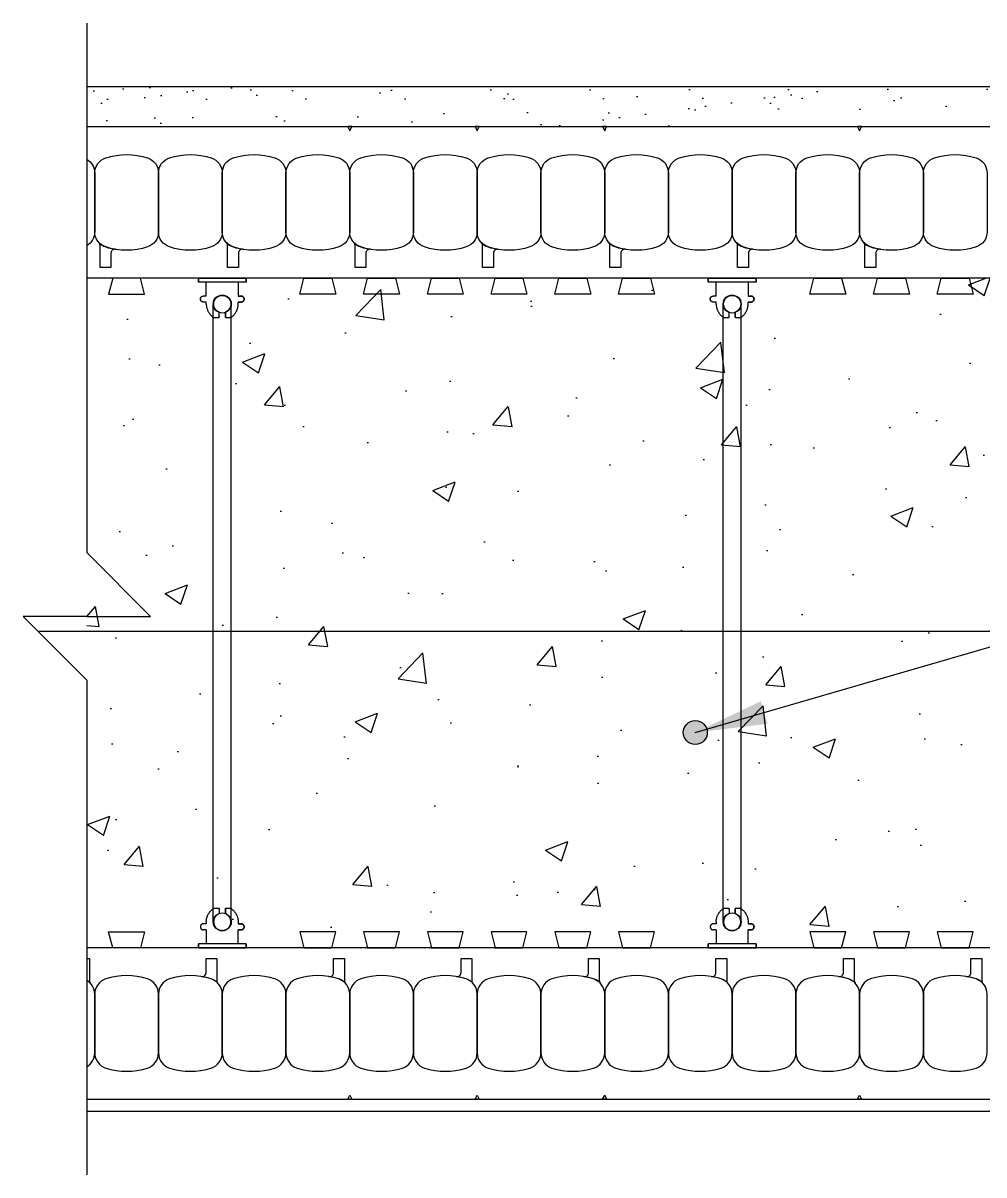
# Model space of a CAD drawing. Header units: inches. Extents: x 2949.9 to 3000.2, y 478 to 538.8.
# Drawn here: x 2949.88 to 2964.96, y 511.27 to 529.33 of the extents above; entities that cross this region are included whole.
import ezdxf

# ---------------------------------------------------------------- set-up
doc = ezdxf.new("R2010")
doc.units = ezdxf.units.IN
doc.header["$LTSCALE"] = 0.5
doc.header["$MEASUREMENT"] = 0
doc.layers.get('0').update_dxf_attribs({"linetype": 'CONTINUOUS'})
for name, color, linetype in [('HATCH', 12, 'CONTINUOUS'), ('line25', 2, 'CONTINUOUS'), ('LINE3', 3, 'CONTINUOUS'), ('LINE50', 5, 'CONTINUOUS'), ('LINE9', 9, 'CONTINUOUS'), ('TEXT', 4, 'CONTINUOUS')]:
    doc.layers.add(name, color=color, linetype=linetype)
doc.styles.add('DIM', font='romans.shx', dxfattribs={"width": 0.7})
doc.dimstyles.new('ext_12', dxfattribs={"dimscale": 12, "dimtxt": 0.09375, "dimasz": 0.09375, "dimexe": 0.09375, "dimexo": 0.0625, "dimgap": 0.0625, "dimtad": 1, "dimdec": 1, "dimzin": 3, "dimdsep": 46, "dimlunit": 4, "dimtxsty": 'DIM', "dimcen": 0.09, "dimdle": 0.09375, "dimclrt": 4, "dimadec": 0, "dimazin": 0, "dimtfac": 1, "dimtdec": 1, "dimtmove": 2, "dimatfit": 3, "dimfxl": 0, "dimfrac": 2, "dimtolj": 1, "dimtzin": 0, "dimarcsym": 0})

# ---------------------------------------------------------------- blocks, each defined once
blk = doc.blocks.new('Connector')
blk.add_point((0.271, 0))
at = {"layer": 'LINE9'}
for p, q in [((0, 0.375), (0, -0.375)), ((0.062, -0.375), (0.062, 0.375)), ((0.281, 0.25), (0.062, 0.25))]:
    blk.add_line(p, q, dxfattribs=at)
for points, weights in [([(0.007, 0.375), (0.004, 0.375), (0, 0.375)], [1, 0.972587069138, 0.950305488115]), ([(0.327, 0.343), (0.308, 0.343), (0.281, 0.317), (0.281, 0.297)], [1, 0.85355339, 0.85355339, 1]), ([(0.328, 0.343), (0.327, 0.343), (0.327, 0.343)], [1, 0.70710678, 1]), ([(0.375, 0.297), (0.375, 0.317), (0.348, 0.343), (0.329, 0.343)], [1, 0.85355339, 0.85355339, 1]), ([(0.406, 0.25), (0.546, 0.25), (0.619, 0.131)], [0.958404415409, 0.794674173519, 0.864651571113]), ([(0.619, 0.052), (0.612, 0.049), (0.604, 0.049)], [0.83615024178, 0.892081430621, 1]), ([(0.619, -0.131), (0.546, -0.25), (0.406, -0.25)], [0.864651574428, 0.794674169686, 0.958404415195]), ([(0.604, -0.049), (0.612, -0.049), (0.619, -0.052)], [1, 0.89208144177, 0.836150253337]), ([(0.281, -0.297), (0.281, -0.317), (0.308, -0.343), (0.327, -0.343)], [1, 0.85355339, 0.85355339, 1]), ([(0.327, -0.343), (0.281, -0.343), (0.281, -0.297)], [1, 0.70710678, 1]), ([(0.329, -0.343), (0.348, -0.343), (0.375, -0.317), (0.375, -0.297)], [1, 0.85355339, 0.85355339, 1]), ([(0.375, -0.297), (0.375, -0.343), (0.329, -0.343)], [1, 0.70710678, 1]), ([(0, -0.375), (0.004, -0.375), (0.007, -0.375)], [0.950305488115, 0.972587069138, 1])]:
    blk.add_rational_spline(points, weights, degree=2, dxfattribs=at)
for points, degree in [([(0, 0.375), (0.002, 0.375), (0.005, 0.375), (0.007, 0.375)], 3), ([(0.007, 0.375), (0.021, 0.375), (0.051, 0.375), (0.062, 0.375), (0.062, 0.375)], 3), ([(0.281, 0.25), (0.281, 0.297)], 1), ([(0.327, 0.343), (0.327, 0.343), (0.328, 0.343), (0.328, 0.343)], 3), ([(0.328, 0.343), (0.329, 0.343), (0.329, 0.343), (0.329, 0.343)], 3), ([(0.375, 0.25), (0.375, 0.297)], 1), ([(0.406, 0.25), (0.375, 0.25)], 1), ([(0.604, 0.049), (0.532, 0.049)], 1), ([(0.604, 0.049), (0.609, 0.049), (0.614, 0.05), (0.619, 0.052)], 3), ([(0.619, 0.131), (0.619, 0.052)], 1), ([(0.532, -0.049), (0.604, -0.049)], 1), ([(0.604, -0.049), (0.58, -0.049), (0.556, -0.049), (0.532, -0.049)], 3), ([(0.619, -0.052), (0.614, -0.05), (0.609, -0.049), (0.604, -0.049)], 3), ([(0.619, -0.052), (0.619, -0.131)], 1), ([(0.062, -0.25), (0.281, -0.25)], 1), ([(0.281, -0.297), (0.281, -0.25)], 1), ([(0.281, -0.25), (0.281, -0.297)], 1), ([(0.328, -0.343), (0.328, -0.343), (0.327, -0.343), (0.327, -0.343)], 3), ([(0.329, -0.343), (0.329, -0.343), (0.329, -0.343), (0.328, -0.343)], 3), ([(0.375, -0.25), (0.375, -0.297)], 1), ([(0.375, -0.297), (0.375, -0.25)], 1), ([(0.406, -0.25), (0.375, -0.25)], 1), ([(0.007, -0.375), (0.005, -0.375), (0.002, -0.375), (0, -0.375)], 3), ([(0.062, -0.375), (0.062, -0.375), (0.051, -0.375), (0.021, -0.375), (0.007, -0.375)], 3)]:
    blk.add_open_spline(points, degree=degree, dxfattribs=at)
for points, weights, knots in [([(0.062, 0.375), (0.062, 0.375), (0.046, 0.375), (0.03, 0.375), (0.007, 0.375)], [0.868718858569, 0.861102746415, 1, 0.861102734288, 0.868718859898], [0, 0, 0, 0.5, 0.5, 1, 1, 1]), ([(0.532, 0.049), (0.472, 0.203), (0.333, 0.113), (0.157, 0), (0.333, -0.113), (0.472, -0.203), (0.532, -0.049)], [0.899508922286, 0.599718215298, 1, 0.54226024, 1, 0.599718224335, 0.899508908749], [0, 0, 0, 0.318112, 0.318112, 0.681888, 0.681888, 1, 1, 1]), ([(0.007, -0.375), (0.03, -0.375), (0.046, -0.375), (0.062, -0.375), (0.062, -0.375)], [0.868718859319, 0.861102739573, 1, 0.861102742958, 0.868718858948], [0, 0, 0, 0.5, 0.5, 1, 1, 1])]:
    blk.add_rational_spline(points, weights, degree=2, knots=knots, dxfattribs=at)
for points in [[(0.406, 0.25), (0.406, 0.25), (0.406, 0.25), (0.406, 0.25), (0.406, 0.25), (0.406, 0.25), (0.406, 0.25)], [(0.406, 0.25), (0.406, 0.25), (0.406, 0.25), (0.406, 0.25), (0.406, 0.25), (0.406, 0.25), (0.406, 0.25)], [(0.406, 0.25), (0.406, 0.25), (0.406, 0.25), (0.406, 0.25), (0.406, 0.25), (0.406, 0.25), (0.406, 0.25)], [(0.406, 0.25), (0.406, 0.25), (0.406, 0.25), (0.406, 0.25), (0.406, 0.25), (0.406, 0.25), (0.406, 0.25)], [(0.406, 0.25), (0.406, 0.25), (0.406, 0.25), (0.406, 0.25), (0.406, 0.25), (0.406, 0.25), (0.406, 0.25)], [(0.406, 0.25), (0.406, 0.25), (0.406, 0.25), (0.406, 0.25), (0.406, 0.25), (0.406, 0.25), (0.406, 0.25)], [(0.406, 0.25), (0.406, 0.25), (0.406, 0.25), (0.406, 0.25), (0.406, 0.25), (0.406, 0.25), (0.406, 0.25)], [(0.406, 0.25), (0.406, 0.25), (0.406, 0.25), (0.406, 0.25), (0.406, 0.25), (0.406, 0.25), (0.406, 0.25)], [(0.406, 0.25), (0.406, 0.25), (0.406, 0.25), (0.406, 0.25), (0.406, 0.25), (0.406, 0.25), (0.406, 0.25)], [(0.406, 0.25), (0.406, 0.25), (0.406, 0.25), (0.406, 0.25), (0.406, 0.25), (0.406, 0.25), (0.406, 0.25)], [(0.406, 0.25), (0.406, 0.25), (0.406, 0.25), (0.406, 0.25), (0.406, 0.25), (0.406, 0.25), (0.406, 0.25)], [(0.406, 0.25), (0.406, 0.25), (0.406, 0.25), (0.406, 0.25), (0.406, 0.25), (0.406, 0.25), (0.406, 0.25)], [(0.406, 0.25), (0.406, 0.25), (0.406, 0.25), (0.406, 0.25), (0.406, 0.25), (0.406, 0.25), (0.406, 0.25)], [(0.406, 0.25), (0.406, 0.25), (0.406, 0.25), (0.406, 0.25), (0.406, 0.25), (0.406, 0.25), (0.406, 0.25)], [(0.406, 0.25), (0.406, 0.25), (0.406, 0.25), (0.406, 0.25), (0.406, 0.25), (0.406, 0.25), (0.406, 0.25)], [(0.406, 0.25), (0.406, 0.25), (0.406, 0.25), (0.406, 0.25), (0.406, 0.25), (0.406, 0.25), (0.406, 0.25)], [(0.406, 0.25), (0.406, 0.25), (0.406, 0.25), (0.406, 0.25), (0.406, 0.25), (0.406, 0.25), (0.406, 0.25)], [(0.406, 0.25), (0.406, 0.25), (0.406, 0.25), (0.406, 0.25), (0.406, 0.25), (0.406, 0.25), (0.406, 0.25)], [(0.406, 0.25), (0.406, 0.25), (0.406, 0.25), (0.406, 0.25), (0.406, 0.25), (0.406, 0.25), (0.406, 0.25)], [(0.406, 0.25), (0.406, 0.25), (0.406, 0.25), (0.406, 0.25), (0.406, 0.25), (0.406, 0.25), (0.406, 0.25)], [(0.406, 0.25), (0.406, 0.25), (0.406, 0.25), (0.406, 0.25), (0.406, 0.25), (0.406, 0.25), (0.406, 0.25)], [(0.406, 0.25), (0.406, 0.25), (0.406, 0.25), (0.406, 0.25), (0.406, 0.25), (0.406, 0.25), (0.406, 0.25)], [(0.406, 0.25), (0.406, 0.25), (0.406, 0.25), (0.406, 0.25), (0.406, 0.25), (0.406, 0.25), (0.406, 0.25)], [(0.406, 0.25), (0.406, 0.25), (0.406, 0.25), (0.406, 0.25), (0.406, 0.25), (0.406, 0.25), (0.406, 0.25)], [(0.532, 0.049), (0.532, 0.049), (0.532, 0.049), (0.532, 0.049), (0.532, 0.049), (0.532, 0.049), (0.532, 0.049)], [(0.532, 0.049), (0.532, 0.049), (0.532, 0.049), (0.532, 0.049), (0.532, 0.049), (0.532, 0.049), (0.532, 0.049)], [(0.532, 0.049), (0.532, 0.049), (0.532, 0.049), (0.532, 0.049), (0.532, 0.049), (0.532, 0.049), (0.532, 0.049)], [(0.532, 0.049), (0.532, 0.049), (0.532, 0.049), (0.532, 0.049), (0.532, 0.049), (0.532, 0.049), (0.532, 0.049)], [(0.532, 0.049), (0.532, 0.049), (0.532, 0.049), (0.532, 0.049), (0.532, 0.049), (0.532, 0.049), (0.532, 0.049)], [(0.532, 0.049), (0.532, 0.049), (0.532, 0.049), (0.532, 0.049), (0.532, 0.049), (0.532, 0.049), (0.532, 0.049)], [(0.532, 0.049), (0.532, 0.049), (0.532, 0.049), (0.532, 0.049), (0.532, 0.049), (0.532, 0.049), (0.532, 0.049)], [(0.532, 0.049), (0.532, 0.049), (0.532, 0.049), (0.532, 0.049), (0.532, 0.049), (0.532, 0.049), (0.532, 0.049)], [(0.532, 0.049), (0.532, 0.049), (0.532, 0.049), (0.532, 0.049), (0.532, 0.049), (0.532, 0.049), (0.532, 0.049)], [(0.532, 0.049), (0.532, 0.049), (0.532, 0.049), (0.532, 0.049), (0.532, 0.049), (0.532, 0.049), (0.532, 0.049)], [(0.604, 0.049), (0.604, 0.049), (0.604, 0.049), (0.604, 0.049), (0.604, 0.049), (0.604, 0.049), (0.604, 0.049)], [(0.604, 0.049), (0.604, 0.049), (0.604, 0.049), (0.604, 0.049), (0.604, 0.049), (0.604, 0.049), (0.604, 0.049)], [(0.604, 0.049), (0.604, 0.049), (0.604, 0.049), (0.604, 0.049), (0.604, 0.049), (0.604, 0.049), (0.604, 0.049)], [(0.604, 0.049), (0.604, 0.049), (0.604, 0.049), (0.604, 0.049), (0.604, 0.049), (0.604, 0.049), (0.604, 0.049)], [(0.619, 0.131), (0.619, 0.131), (0.619, 0.131), (0.619, 0.131), (0.619, 0.131), (0.619, 0.131), (0.619, 0.131)], [(0.619, 0.131), (0.619, 0.131), (0.619, 0.131), (0.619, 0.131), (0.619, 0.131), (0.619, 0.131), (0.619, 0.131)], [(0.619, 0.131), (0.619, 0.131), (0.619, 0.131), (0.619, 0.131), (0.619, 0.131), (0.619, 0.131), (0.619, 0.131)], [(0.619, 0.131), (0.619, 0.131), (0.619, 0.131), (0.619, 0.131), (0.619, 0.131), (0.619, 0.131), (0.619, 0.131)], [(0.532, -0.049), (0.532, -0.049), (0.532, -0.049), (0.532, -0.049), (0.532, -0.049), (0.532, -0.049), (0.532, -0.049)], [(0.532, -0.049), (0.532, -0.049), (0.532, -0.049), (0.532, -0.049), (0.532, -0.049), (0.532, -0.049), (0.532, -0.049)], [(0.532, -0.049), (0.532, -0.049), (0.532, -0.049), (0.532, -0.049), (0.532, -0.049), (0.532, -0.049), (0.532, -0.049)], [(0.532, -0.049), (0.532, -0.049), (0.532, -0.049), (0.532, -0.049), (0.532, -0.049), (0.532, -0.049), (0.532, -0.049)], [(0.604, -0.049), (0.604, -0.049), (0.604, -0.049), (0.604, -0.049), (0.604, -0.049), (0.604, -0.049), (0.604, -0.049)], [(0.604, -0.049), (0.604, -0.049), (0.604, -0.049), (0.604, -0.049), (0.604, -0.049), (0.604, -0.049), (0.604, -0.049)], [(0.604, -0.049), (0.604, -0.049), (0.604, -0.049), (0.604, -0.049), (0.604, -0.049), (0.604, -0.049), (0.604, -0.049)], [(0.604, -0.049), (0.604, -0.049), (0.604, -0.049), (0.604, -0.049), (0.604, -0.049), (0.604, -0.049), (0.604, -0.049)], [(0.604, -0.049), (0.604, -0.049), (0.604, -0.049), (0.604, -0.049), (0.604, -0.049), (0.604, -0.049), (0.604, -0.049)], [(0.604, -0.049), (0.604, -0.049), (0.604, -0.049), (0.604, -0.049), (0.604, -0.049), (0.604, -0.049), (0.604, -0.049)], [(0.604, -0.049), (0.604, -0.049), (0.604, -0.049), (0.604, -0.049), (0.604, -0.049), (0.604, -0.049), (0.604, -0.049)], [(0.604, -0.049), (0.604, -0.049), (0.604, -0.049), (0.604, -0.049), (0.604, -0.049), (0.604, -0.049), (0.604, -0.049)], [(0.619, -0.131), (0.619, -0.131), (0.619, -0.131), (0.619, -0.131), (0.619, -0.131), (0.619, -0.131), (0.619, -0.131)], [(0.619, -0.131), (0.619, -0.131), (0.619, -0.131), (0.619, -0.131), (0.619, -0.131), (0.619, -0.131), (0.619, -0.131)], [(0.619, -0.131), (0.619, -0.131), (0.619, -0.131), (0.619, -0.131), (0.619, -0.131), (0.619, -0.131), (0.619, -0.131)], [(0.619, -0.131), (0.619, -0.131), (0.619, -0.131), (0.619, -0.131), (0.619, -0.131), (0.619, -0.131), (0.619, -0.131)], [(0.406, -0.25), (0.406, -0.25), (0.406, -0.25), (0.406, -0.25), (0.406, -0.25), (0.406, -0.25), (0.406, -0.25)], [(0.406, -0.25), (0.406, -0.25), (0.406, -0.25), (0.406, -0.25), (0.406, -0.25), (0.406, -0.25), (0.406, -0.25)], [(0.406, -0.25), (0.406, -0.25), (0.406, -0.25), (0.406, -0.25), (0.406, -0.25), (0.406, -0.25), (0.406, -0.25)], [(0.406, -0.25), (0.406, -0.25), (0.406, -0.25), (0.406, -0.25), (0.406, -0.25), (0.406, -0.25), (0.406, -0.25)], [(0.406, -0.25), (0.406, -0.25), (0.406, -0.25), (0.406, -0.25), (0.406, -0.25), (0.406, -0.25), (0.406, -0.25)], [(0.406, -0.25), (0.406, -0.25), (0.406, -0.25), (0.406, -0.25), (0.406, -0.25), (0.406, -0.25), (0.406, -0.25)], [(0.406, -0.25), (0.406, -0.25), (0.406, -0.25), (0.406, -0.25), (0.406, -0.25), (0.406, -0.25), (0.406, -0.25)], [(0.406, -0.25), (0.406, -0.25), (0.406, -0.25), (0.406, -0.25), (0.406, -0.25), (0.406, -0.25), (0.406, -0.25)], [(0.406, -0.25), (0.406, -0.25), (0.406, -0.25), (0.406, -0.25), (0.406, -0.25), (0.406, -0.25), (0.406, -0.25)], [(0.406, -0.25), (0.406, -0.25), (0.406, -0.25), (0.406, -0.25), (0.406, -0.25), (0.406, -0.25), (0.406, -0.25)], [(0.406, -0.25), (0.406, -0.25), (0.406, -0.25), (0.406, -0.25), (0.406, -0.25), (0.406, -0.25), (0.406, -0.25)]]:
    blk.add_open_spline(points, degree=3, knots=[0, 0, 0, 0, 1, 1, 1, 1, 1, 1, 1], dxfattribs=at)

msp = doc.modelspace()

# ---------------------------------------------------------------- hatches: boundary and pattern name
at = {"layer": 'HATCH'}
h = msp.add_hatch(dxfattribs=at)
h.set_pattern_fill('AR-SAND', color=256, scale=0.5, style=0)
h.set_pattern_definition([(37.5, (-25.68345, -32.12415), (-0.03149668, 0.96341188), [0, -0.76, 0, -0.85, 0, -0.8125]), (7.5, (-25.6834, -32.1242), (0.88488835, 1.41107303), [0, -0.41, 0, -0.685, 0, -0.2625]), (327.5, (-26.29845, -32.12415), (1.55707093, 0.00282953), [0, -0.25, 0, -0.9, 0, -1.175]), (317.5, (-26.2984, -32.1242), (1.5030633, 0.4388378), [0, -0.125, 0, -0.59, 0, -0.675])])
h.paths.add_polyline_path([(2950.884, 528.332), (2950.884, 527.707), (2971.509, 527.707), (2973.009, 527.707), (2973.009, 523.331, 0.777457), (2973.383, 523.35), (2973.508, 523.35), (2973.54, 523.35), (2973.634, 523.35), (2973.634, 528.332)])
h = msp.add_hatch(dxfattribs=at)
h.set_pattern_fill('AR-CONC', color=256, scale=0.5, style=0)
h.set_pattern_definition([(50, (-49.8746, 49.7647), (3.586301, -0.3137607), [0.375, -4.125]), (355, (-49.8746, 49.7647), (-0.6937567, 3.7609607), [0.3, -3.3]), (100.4514, (-49.5757, 49.7385), (2.892547, 3.4471977), [0.318701, -3.5057106]), (46.1842, (-49.8746, 50.7647), (5.336205, -0.827595), [0.5625, -6.1875]), (96.6356, (-49.43, 50.6957), (4.6733135, 4.870589), [0.478051, -5.258565]), (351.1842, (-49.8746, 50.7647), (4.67331, 4.870593), [0.45, -4.95]), (21, (-49.3746, 50.5147), (2.9845353, -2.0130945), [0.375, -4.125]), (326, (-49.3746, 50.5147), (1.2165767, 3.6257502), [0.3, -3.3]), (71.4514, (-49.126, 50.347), (4.201113, 1.6126525), [0.318701, -3.5057106]), (37.5, (-49.8746, 49.7647), (0.0607993, 1.66446927), [0, -3.26, 0, -3.35, 0, -3.3125]), (7.5, (-49.8746, 49.7647), (1.3153477, 1.9720586), [0, -1.91, 0, -3.185, 0, -1.2625]), (327.5, (-50.9896, 49.7647), (2.6691122, -0.11277436), [0, -1.25, 0, -3.9, 0, -5.175]), (317.5, (-51.4896, 49.7647), (2.9159308, 0.500525), [0, -1.625, 0, -2.59, 0, -3.675])])
h.paths.add_polyline_path([(2972.79, 525.332), (2950.884, 525.332), (2950.884, 515.082), (2972.79, 515.082)])
at = {"layer": 'LINE3'}
msp.add_hatch(color=256, dxfattribs=at).paths.add_polyline_path([(2960.619, 518.207, 1), (2960.244, 518.207, 1)])

# ---------------------------------------------------------------- linework, layer by layer
at = {"layer": 'line25'}
for p, q in [((2973.009, 525.332), (2950.884, 525.332)), ((2973.009, 514.832), (2950.884, 514.832))]:
    msp.add_line(p, q, dxfattribs=at)
for points in [[(2951.29, 525.332), (2951.227, 525.082), (2951.79, 525.082), (2951.727, 525.332)], [(2954.727, 525.332), (2954.79, 525.082), (2954.227, 525.082), (2954.29, 525.332)], [(2955.727, 525.332), (2955.79, 525.082), (2955.227, 525.082), (2955.29, 525.332)], [(2956.727, 525.332), (2956.79, 525.082), (2956.227, 525.082), (2956.29, 525.332)], [(2957.727, 525.332), (2957.79, 525.082), (2957.227, 525.082), (2957.29, 525.332)], [(2958.727, 525.332), (2958.79, 525.082), (2958.227, 525.082), (2958.29, 525.332)], [(2959.727, 525.332), (2959.79, 525.082), (2959.227, 525.082), (2959.29, 525.332)], [(2962.727, 525.332), (2962.79, 525.082), (2962.227, 525.082), (2962.29, 525.332)], [(2963.727, 525.332), (2963.79, 525.082), (2963.227, 525.082), (2963.29, 525.332)], [(2964.727, 525.332), (2964.79, 525.082), (2964.227, 525.082), (2964.29, 525.332)], [(2951.29, 514.832), (2951.227, 515.082), (2951.79, 515.082), (2951.727, 514.832)], [(2954.727, 514.832), (2954.79, 515.082), (2954.227, 515.082), (2954.29, 514.832)], [(2955.727, 514.832), (2955.79, 515.082), (2955.227, 515.082), (2955.29, 514.832)], [(2956.727, 514.832), (2956.79, 515.082), (2956.227, 515.082), (2956.29, 514.832)], [(2957.727, 514.832), (2957.79, 515.082), (2957.227, 515.082), (2957.29, 514.832)], [(2958.727, 514.832), (2958.79, 515.082), (2958.227, 515.082), (2958.29, 514.832)], [(2959.727, 514.832), (2959.79, 515.082), (2959.227, 515.082), (2959.29, 514.832)], [(2962.727, 514.832), (2962.79, 515.082), (2962.227, 515.082), (2962.29, 514.832)], [(2963.727, 514.832), (2963.79, 515.082), (2963.227, 515.082), (2963.29, 514.832)], [(2964.727, 514.832), (2964.79, 515.082), (2964.227, 515.082), (2964.29, 514.832)]]:
    msp.add_lwpolyline(points, close=True, dxfattribs=at)
at = {"layer": 'LINE3'}
msp.add_line((2969.509, 519.79), (2950.122, 519.79), dxfattribs=at)
msp.add_circle((2960.431, 518.207), 0.188, dxfattribs=at)
at = {"layer": 'LINE50'}
for p, q in [((2950.884, 527.707), (2973.009, 527.707)), ((2950.884, 512.457), (2973.009, 512.457))]:
    msp.add_line(p, q, dxfattribs=at)
at = {"layer": 'LINE9'}
for p, q in [((2950.884, 529.332), (2950.884, 521.028)), ((2973.634, 528.332), (2950.884, 528.332)), ((2952.868, 518.704), (2952.868, 524.926)), ((2953.149, 518.582), (2953.149, 524.926)), ((2960.868, 515.238), (2960.868, 524.926)), ((2961.149, 515.238), (2961.149, 524.926)), ((2951.884, 520.028), (2950.884, 521.028)), ((2949.884, 520.028), (2950.884, 519.028)), ((2950.884, 520.028), (2949.884, 520.028)), ((2950.884, 520.028), (2951.884, 520.028)), ((2950.884, 519.028), (2950.884, 511.269)), ((2953.149, 515.238), (2953.149, 518.79)), ((2952.868, 515.238), (2952.868, 518.704)), ((2950.884, 512.269), (2973.259, 512.269))]:
    msp.add_line(p, q, dxfattribs=at)
for points in [[(2954.977, 527.707), (2955.009, 527.642), (2955.04, 527.707)], [(2956.977, 527.707), (2957.009, 527.642), (2957.04, 527.707)], [(2958.977, 527.707), (2959.009, 527.642), (2959.04, 527.707)], [(2962.977, 527.707), (2963.009, 527.642), (2963.04, 527.707)], [(2954.977, 512.457), (2955.009, 512.521), (2955.04, 512.457)], [(2956.977, 512.457), (2957.009, 512.521), (2957.04, 512.457)], [(2958.977, 512.457), (2959.009, 512.521), (2959.04, 512.457)], [(2962.977, 512.457), (2963.009, 512.521), (2963.04, 512.457)]]:
    msp.add_lwpolyline(points, close=True, dxfattribs=at)
for points in [[(2951.836, 525.821, -0.157671), (2951.182, 525.821, -0.325305), (2951.009, 526.059), (2951.009, 526.98, -0.325305), (2951.182, 527.218, -0.157671), (2951.836, 527.218, -0.325305), (2952.009, 526.98), (2952.009, 526.059, -0.325305)], [(2952.836, 525.821, -0.157671), (2952.182, 525.821, -0.325305), (2952.009, 526.059), (2952.009, 526.98, -0.325305), (2952.182, 527.218, -0.157671), (2952.836, 527.218, -0.325305), (2953.009, 526.98), (2953.009, 526.059, -0.325305)], [(2953.836, 525.821, -0.157671), (2953.182, 525.821, -0.325305), (2953.009, 526.059), (2953.009, 526.98, -0.325305), (2953.182, 527.218, -0.157671), (2953.836, 527.218, -0.325305), (2954.009, 526.98), (2954.009, 526.059, -0.325305)], [(2954.836, 525.821, -0.157671), (2954.182, 525.821, -0.325305), (2954.009, 526.059), (2954.009, 526.98, -0.325305), (2954.182, 527.218, -0.157671), (2954.836, 527.218, -0.325305), (2955.009, 526.98), (2955.009, 526.059, -0.325305)], [(2955.836, 525.821, -0.157671), (2955.182, 525.821, -0.325305), (2955.009, 526.059), (2955.009, 526.98, -0.325305), (2955.182, 527.218, -0.157671), (2955.836, 527.218, -0.325305), (2956.009, 526.98), (2956.009, 526.059, -0.325305)], [(2956.836, 525.821, -0.157671), (2956.182, 525.821, -0.325305), (2956.009, 526.059), (2956.009, 526.98, -0.325305), (2956.182, 527.218, -0.157671), (2956.836, 527.218, -0.325305), (2957.009, 526.98), (2957.009, 526.059, -0.325305)], [(2957.836, 525.821, -0.157671), (2957.182, 525.821, -0.325305), (2957.009, 526.059), (2957.009, 526.98, -0.325305), (2957.182, 527.218, -0.157671), (2957.836, 527.218, -0.325305), (2958.009, 526.98), (2958.009, 526.059, -0.325305)], [(2958.836, 525.821, -0.157671), (2958.182, 525.821, -0.325305), (2958.009, 526.059), (2958.009, 526.98, -0.325305), (2958.182, 527.218, -0.157671), (2958.836, 527.218, -0.325305), (2959.009, 526.98), (2959.009, 526.059, -0.325305)], [(2959.836, 525.821, -0.157671), (2959.182, 525.821, -0.325305), (2959.009, 526.059), (2959.009, 526.98, -0.325305), (2959.182, 527.218, -0.157671), (2959.836, 527.218, -0.325305), (2960.009, 526.98), (2960.009, 526.059, -0.325305)], [(2960.836, 525.821, -0.157671), (2960.182, 525.821, -0.325305), (2960.009, 526.059), (2960.009, 526.98, -0.325305), (2960.182, 527.218, -0.157671), (2960.836, 527.218, -0.325305), (2961.009, 526.98), (2961.009, 526.059, -0.325305)], [(2961.836, 525.821, -0.157671), (2961.182, 525.821, -0.325305), (2961.009, 526.059), (2961.009, 526.98, -0.325305), (2961.182, 527.218, -0.157671), (2961.836, 527.218, -0.325305), (2962.009, 526.98), (2962.009, 526.059, -0.325305)], [(2962.836, 525.821, -0.157671), (2962.182, 525.821, -0.325305), (2962.009, 526.059), (2962.009, 526.98, -0.325305), (2962.182, 527.218, -0.157671), (2962.836, 527.218, -0.325305), (2963.009, 526.98), (2963.009, 526.059, -0.325305)], [(2963.836, 525.821, -0.157671), (2963.182, 525.821, -0.325305), (2963.009, 526.059), (2963.009, 526.98, -0.325305), (2963.182, 527.218, -0.157671), (2963.836, 527.218, -0.325305), (2964.009, 526.98), (2964.009, 526.059, -0.325305)], [(2964.836, 525.821, -0.157671), (2964.182, 525.821, -0.325305), (2964.009, 526.059), (2964.009, 526.98, -0.325305), (2964.182, 527.218, -0.157671), (2964.836, 527.218, -0.325305), (2965.009, 526.98), (2965.009, 526.059, -0.325305)], [(2951.182, 525.821, 0.037267), (2951.335, 525.784, 0.463036), (2951.263, 525.722), (2951.263, 525.5), (2951.092, 525.5), (2951.092, 525.846, 0.189002), (2951.075, 525.889, 0.128407)], [(2953.182, 525.821, 0.037267), (2953.335, 525.784, 0.463036), (2953.263, 525.722), (2953.263, 525.5), (2953.092, 525.5), (2953.092, 525.846, 0.189002), (2953.075, 525.889, 0.128407)], [(2955.182, 525.821, 0.037267), (2955.335, 525.784, 0.463036), (2955.263, 525.722), (2955.263, 525.5), (2955.092, 525.5), (2955.092, 525.846, 0.189002), (2955.075, 525.889, 0.128407)], [(2957.182, 525.821, 0.037267), (2957.335, 525.784, 0.463036), (2957.263, 525.722), (2957.263, 525.5), (2957.092, 525.5), (2957.092, 525.846, 0.189002), (2957.075, 525.889, 0.128407)], [(2959.182, 525.821, 0.037267), (2959.335, 525.784, 0.463036), (2959.263, 525.722), (2959.263, 525.5), (2959.092, 525.5), (2959.092, 525.846, 0.189002), (2959.075, 525.889, 0.128407)], [(2961.182, 525.821, 0.037267), (2961.335, 525.784, 0.463036), (2961.263, 525.722), (2961.263, 525.5), (2961.092, 525.5), (2961.092, 525.846, 0.189002), (2961.075, 525.889, 0.128407)], [(2963.182, 525.821, 0.037267), (2963.335, 525.784, 0.463036), (2963.263, 525.722), (2963.263, 525.5), (2963.092, 525.5), (2963.092, 525.846, 0.189002), (2963.075, 525.889, 0.128407)], [(2952.836, 514.343, 0.037267), (2952.682, 514.38, 0.463036), (2952.755, 514.442), (2952.755, 514.663), (2952.925, 514.663), (2952.925, 514.317, 0.189002), (2952.942, 514.275, 0.128407)], [(2954.836, 514.343, 0.037267), (2954.682, 514.38, 0.463036), (2954.755, 514.442), (2954.755, 514.663), (2954.925, 514.663), (2954.925, 514.317, 0.189002), (2954.942, 514.275, 0.128407)], [(2956.836, 514.343, 0.037267), (2956.682, 514.38, 0.463036), (2956.755, 514.442), (2956.755, 514.663), (2956.925, 514.663), (2956.925, 514.317, 0.189002), (2956.942, 514.275, 0.128407)], [(2958.836, 514.343, 0.037267), (2958.682, 514.38, 0.463036), (2958.755, 514.442), (2958.755, 514.663), (2958.925, 514.663), (2958.925, 514.317, 0.189002), (2958.942, 514.275, 0.128407)], [(2960.836, 514.343, 0.037267), (2960.682, 514.38, 0.463036), (2960.755, 514.442), (2960.755, 514.663), (2960.925, 514.663), (2960.925, 514.317, 0.189002), (2960.942, 514.275, 0.128407)], [(2962.836, 514.343, 0.037267), (2962.682, 514.38, 0.463036), (2962.755, 514.442), (2962.755, 514.663), (2962.925, 514.663), (2962.925, 514.317, 0.189002), (2962.942, 514.275, 0.128407)], [(2964.836, 514.343, 0.037267), (2964.682, 514.38, 0.463036), (2964.755, 514.442), (2964.755, 514.663), (2964.925, 514.663), (2964.925, 514.317, 0.189002), (2964.942, 514.275, 0.128407)], [(2951.836, 514.343, 0.157671), (2951.182, 514.343, 0.325305), (2951.009, 514.105), (2951.009, 513.184, 0.325305), (2951.182, 512.946, 0.157671), (2951.836, 512.946, 0.325305), (2952.009, 513.184), (2952.009, 514.105, 0.325305)], [(2952.836, 514.343, 0.157671), (2952.182, 514.343, 0.325305), (2952.009, 514.105), (2952.009, 513.184, 0.325305), (2952.182, 512.946, 0.157671), (2952.836, 512.946, 0.325305), (2953.009, 513.184), (2953.009, 514.105, 0.325305)], [(2953.836, 514.343, 0.157671), (2953.182, 514.343, 0.325305), (2953.009, 514.105), (2953.009, 513.184, 0.325305), (2953.182, 512.946, 0.157671), (2953.836, 512.946, 0.325305), (2954.009, 513.184), (2954.009, 514.105, 0.325305)], [(2954.836, 514.343, 0.157671), (2954.182, 514.343, 0.325305), (2954.009, 514.105), (2954.009, 513.184, 0.325305), (2954.182, 512.946, 0.157671), (2954.836, 512.946, 0.325305), (2955.009, 513.184), (2955.009, 514.105, 0.325305)], [(2955.836, 514.343, 0.157671), (2955.182, 514.343, 0.325305), (2955.009, 514.105), (2955.009, 513.184, 0.325305), (2955.182, 512.946, 0.157671), (2955.836, 512.946, 0.325305), (2956.009, 513.184), (2956.009, 514.105, 0.325305)], [(2956.836, 514.343, 0.157671), (2956.182, 514.343, 0.325305), (2956.009, 514.105), (2956.009, 513.184, 0.325305), (2956.182, 512.946, 0.157671), (2956.836, 512.946, 0.325305), (2957.009, 513.184), (2957.009, 514.105, 0.325305)], [(2957.836, 514.343, 0.157671), (2957.182, 514.343, 0.325305), (2957.009, 514.105), (2957.009, 513.184, 0.325305), (2957.182, 512.946, 0.157671), (2957.836, 512.946, 0.325305), (2958.009, 513.184), (2958.009, 514.105, 0.325305)], [(2958.836, 514.343, 0.157671), (2958.182, 514.343, 0.325305), (2958.009, 514.105), (2958.009, 513.184, 0.325305), (2958.182, 512.946, 0.157671), (2958.836, 512.946, 0.325305), (2959.009, 513.184), (2959.009, 514.105, 0.325305)], [(2959.836, 514.343, 0.157671), (2959.182, 514.343, 0.325305), (2959.009, 514.105), (2959.009, 513.184, 0.325305), (2959.182, 512.946, 0.157671), (2959.836, 512.946, 0.325305), (2960.009, 513.184), (2960.009, 514.105, 0.325305)], [(2960.836, 514.343, 0.157671), (2960.182, 514.343, 0.325305), (2960.009, 514.105), (2960.009, 513.184, 0.325305), (2960.182, 512.946, 0.157671), (2960.836, 512.946, 0.325305), (2961.009, 513.184), (2961.009, 514.105, 0.325305)], [(2961.836, 514.343, 0.157671), (2961.182, 514.343, 0.325305), (2961.009, 514.105), (2961.009, 513.184, 0.325305), (2961.182, 512.946, 0.157671), (2961.836, 512.946, 0.325305), (2962.009, 513.184), (2962.009, 514.105, 0.325305)], [(2962.836, 514.343, 0.157671), (2962.182, 514.343, 0.325305), (2962.009, 514.105), (2962.009, 513.184, 0.325305), (2962.182, 512.946, 0.157671), (2962.836, 512.946, 0.325305), (2963.009, 513.184), (2963.009, 514.105, 0.325305)], [(2963.836, 514.343, 0.157671), (2963.182, 514.343, 0.325305), (2963.009, 514.105), (2963.009, 513.184, 0.325305), (2963.182, 512.946, 0.157671), (2963.836, 512.946, 0.325305), (2964.009, 513.184), (2964.009, 514.105, 0.325305)], [(2964.836, 514.343, 0.157671), (2964.182, 514.343, 0.325305), (2964.009, 514.105), (2964.009, 513.184, 0.325305), (2964.182, 512.946, 0.157671), (2964.836, 512.946, 0.325305), (2965.009, 513.184), (2965.009, 514.105, 0.325305)]]:
    msp.add_lwpolyline(points, format="xyb", close=True, dxfattribs=at)
for points in [[(2950.884, 527.196, -0.267949), (2951.009, 526.98), (2951.009, 526.059, -0.267949), (2950.884, 525.842)], [(2950.884, 514.663), (2950.925, 514.663), (2950.925, 514.317, 0.189002), (2950.942, 514.275, 0.075141), (2950.884, 514.321, 0.075141)], [(2950.884, 512.967, 0.267949), (2951.009, 513.184), (2951.009, 514.105, 0.267949), (2950.884, 514.321)]]:
    msp.add_lwpolyline(points, format="xyb", dxfattribs=at)
for centre in [(2953.009, 524.926), (2961.009, 524.926), (2953.009, 515.238), (2961.009, 515.238)]:
    msp.add_circle(centre, 0.141, dxfattribs=at)

# ---------------------------------------------------------------- block references
at = {"xscale": -1, "rotation": 90}
for p in [(2953.009, 525.332), (2961.009, 525.332)]:
    msp.add_blockref('Connector', p, dxfattribs=at)
at = {"rotation": 90}
msp.add_blockref('Connector', (2961.009, 514.832), dxfattribs=at)
at = {"layer": 'LINE9', "rotation": 90}
msp.add_blockref('Connector', (2953.009, 514.832), dxfattribs=at)

# ---------------------------------------------------------------- leaders
at = {"layer": 'TEXT'}
msp.add_leader([(2960.431, 518.207), (2982.686, 524.676), (2992.401, 524.676)], dimstyle='ext_12', override={"dimgap": 0.0625, "dimtad": 0}, dxfattribs=at)

doc.saveas('drawing.dxf')
